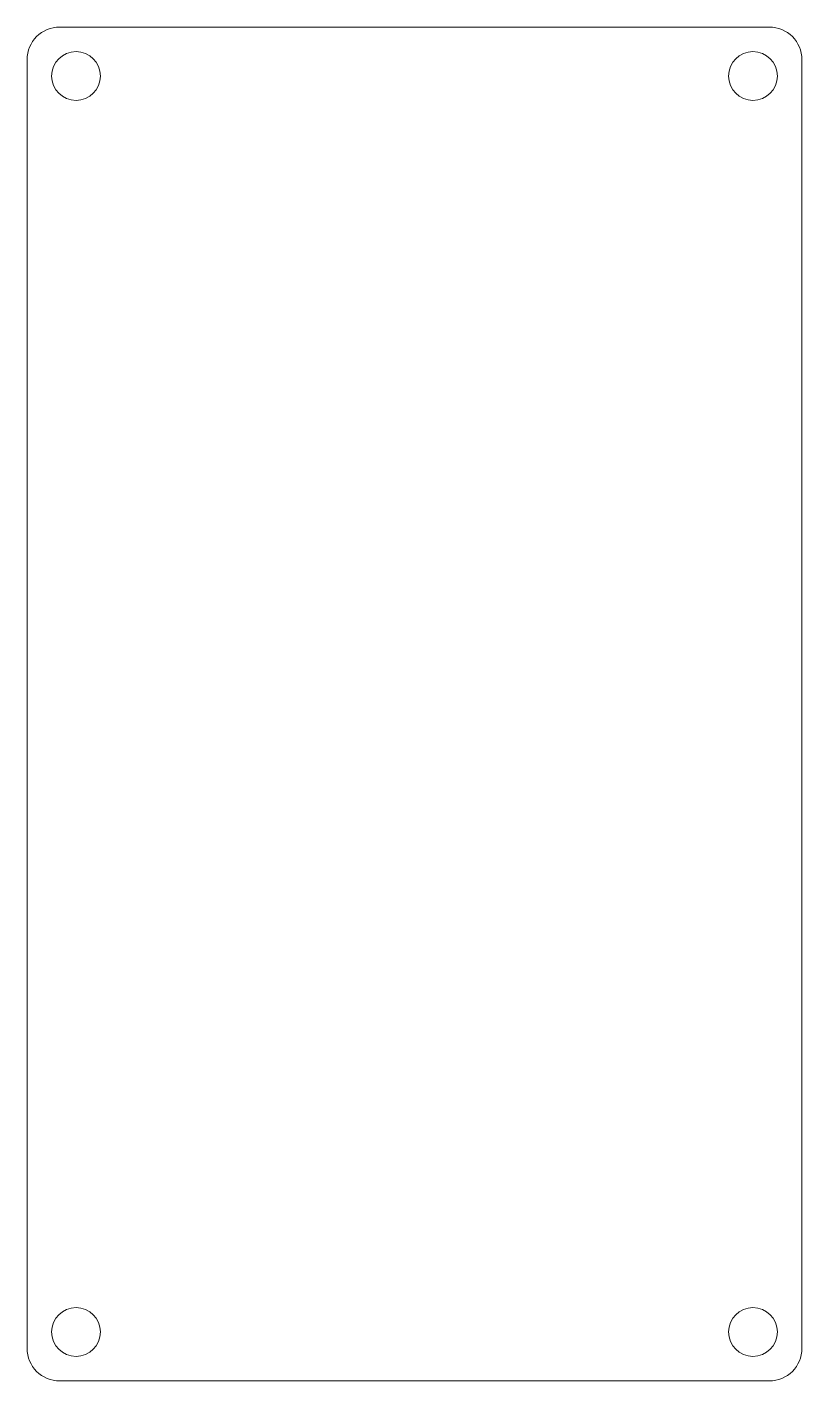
# Model space of a CAD drawing. Header units: millimetres. Extents: x 0 to 47.5, y 0 to 83.
import ezdxf

# ---------------------------------------------------------------- set-up
doc = ezdxf.new("R2010")
doc.units = ezdxf.units.MM
doc.layers.add('ODROID-U3_Board', color=2, linetype='CONTINUOUS', lineweight=0)
doc.layers.add('ODROID-U3_MountingHoles', color=1, linetype='CONTINUOUS', lineweight=0)

msp = doc.modelspace()

# ---------------------------------------------------------------- linework, layer by layer
at = {"layer": 'ODROID-U3_Board'}
for p, q in [((2, 83), (45.5, 83)), ((0, 2), (0, 81)), ((47.5, 2), (47.5, 81)), ((2, 0), (45.5, 0))]:
    msp.add_line(p, q, dxfattribs=at)
for centre, start, end in [((2, 81), 90, 180), ((45.5, 81), 0, 90), ((2, 2), 180, 270), ((45.5, 2), 270, 0)]:
    msp.add_arc(centre, 2, start, end, dxfattribs=at)
at = {"layer": 'ODROID-U3_MountingHoles'}
for centre in [(3, 80), (44.5, 80), (3, 3), (44.5, 3)]:
    msp.add_circle(centre, 1.5, dxfattribs=at)

doc.saveas('drawing.dxf')
